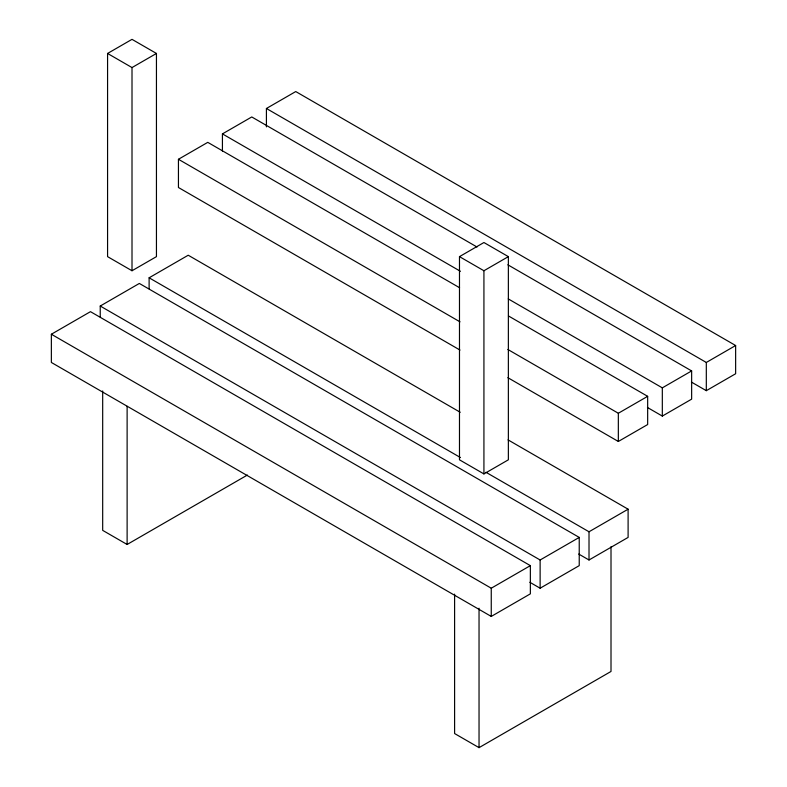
<?xml version="1.0" encoding="UTF-8"?>
<svg xmlns="http://www.w3.org/2000/svg" width="787" height="787" viewBox="0 0 787 787"><rect width="100%" height="100%" fill="white"/><g stroke="black" fill="none" stroke-linecap="round" stroke-linejoin="round"><path stroke-width="1.18" d="M107.573 53.457L132.009 39.35L156.446 53.457L156.446 256.641L132.009 270.748L107.573 256.641L107.573 53.457L132.009 67.564L156.446 53.457M460.011 350.067L178.442 187.503L178.442 159.279L207.768 142.349L459.588 287.737M222.426 151.065L222.426 133.888L251.761 116.958L477.02 247.01M266.419 126.894L266.419 108.488L295.745 91.558L735.638 345.523L735.638 373.746L706.313 390.677L691.439 382.089M51.362 334.239L90.466 311.662L530.359 565.637L530.359 593.851L491.255 616.428L51.362 362.463L51.362 334.239L491.255 588.214L530.359 565.637M100.234 317.063L100.234 306.025L139.338 283.448L579.232 537.413L579.232 565.637L540.128 588.214L529.838 582.272M149.117 288.849L149.117 277.801L188.221 255.224L460.228 412.27M459.48 256.631L483.926 242.524L508.363 256.631L508.363 459.815L483.926 473.922L459.48 459.815L459.48 256.631L483.926 270.748L508.363 256.631M102.684 390.962L102.684 530.369L127.12 544.476L247.384 475.043M507.831 349.458L618.336 413.254L647.662 396.323L647.662 424.537L618.336 441.468L507.831 377.671M508.254 298.903L662.32 387.853L691.645 370.923L691.645 399.147L662.32 416.077L647.445 407.489M266.419 108.488L706.313 362.463L735.638 345.523M100.234 306.025L540.128 559.99L579.232 537.413M485.943 472.269L589.01 531.776L628.105 509.199L628.105 537.413L589.01 559.99L578.72 554.048M454.601 594.136L454.601 733.543L479.037 747.65L611.007 671.459L611.007 546.729M507.831 264.796L691.645 370.923M222.426 133.888L460.444 271.299M508.471 315.961L647.662 396.323M178.442 159.279L460.011 321.844M508.038 439.874L628.105 509.199M149.117 277.801L460.444 457.542M706.313 362.463L706.313 390.677M662.32 387.853L662.32 416.077M618.336 413.254L618.336 441.468M589.01 531.776L589.01 559.99M540.128 559.99L540.128 588.214M491.255 588.214L491.255 616.428M483.926 270.748L483.926 473.922M479.037 608.243L479.037 747.65M132.009 67.564L132.009 270.748M127.12 406.299L127.12 544.476"/></g></svg>
